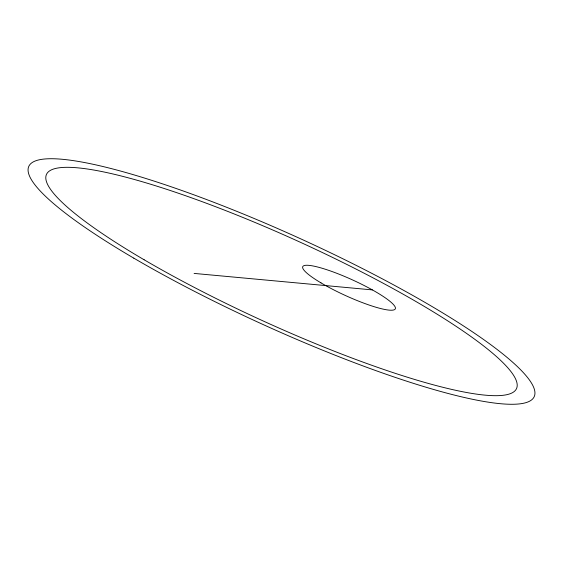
<?xml version="1.0" encoding="UTF-8"?>
<svg xmlns="http://www.w3.org/2000/svg" width="563" height="563" viewBox="0 0 563 563"><rect width="100%" height="100%" fill="white"/><g stroke="black" fill="none" stroke-linecap="round" stroke-linejoin="round"><path stroke-width="0.84" d="M194.108 273.414L372.375 289.903M133.804 258.15A277.707 46.792 24.5 0 0 533.717 397.569A277.707 46.792 24.5 0 0 176.986 188.788A277.707 46.792 24.5 0 0 133.804 258.15M144.142 259.782A258.262 43.513 24.5 0 0 516.06 389.441A258.262 43.513 24.5 0 0 184.298 195.277A258.262 43.513 24.5 0 0 144.142 259.782M321.001 282.886A50.846 8.565 24.5 0 0 395.078 309.186A50.846 8.565 24.5 0 0 331.03 271.169A50.846 8.565 24.5 0 0 321.001 282.886"/></g></svg>
